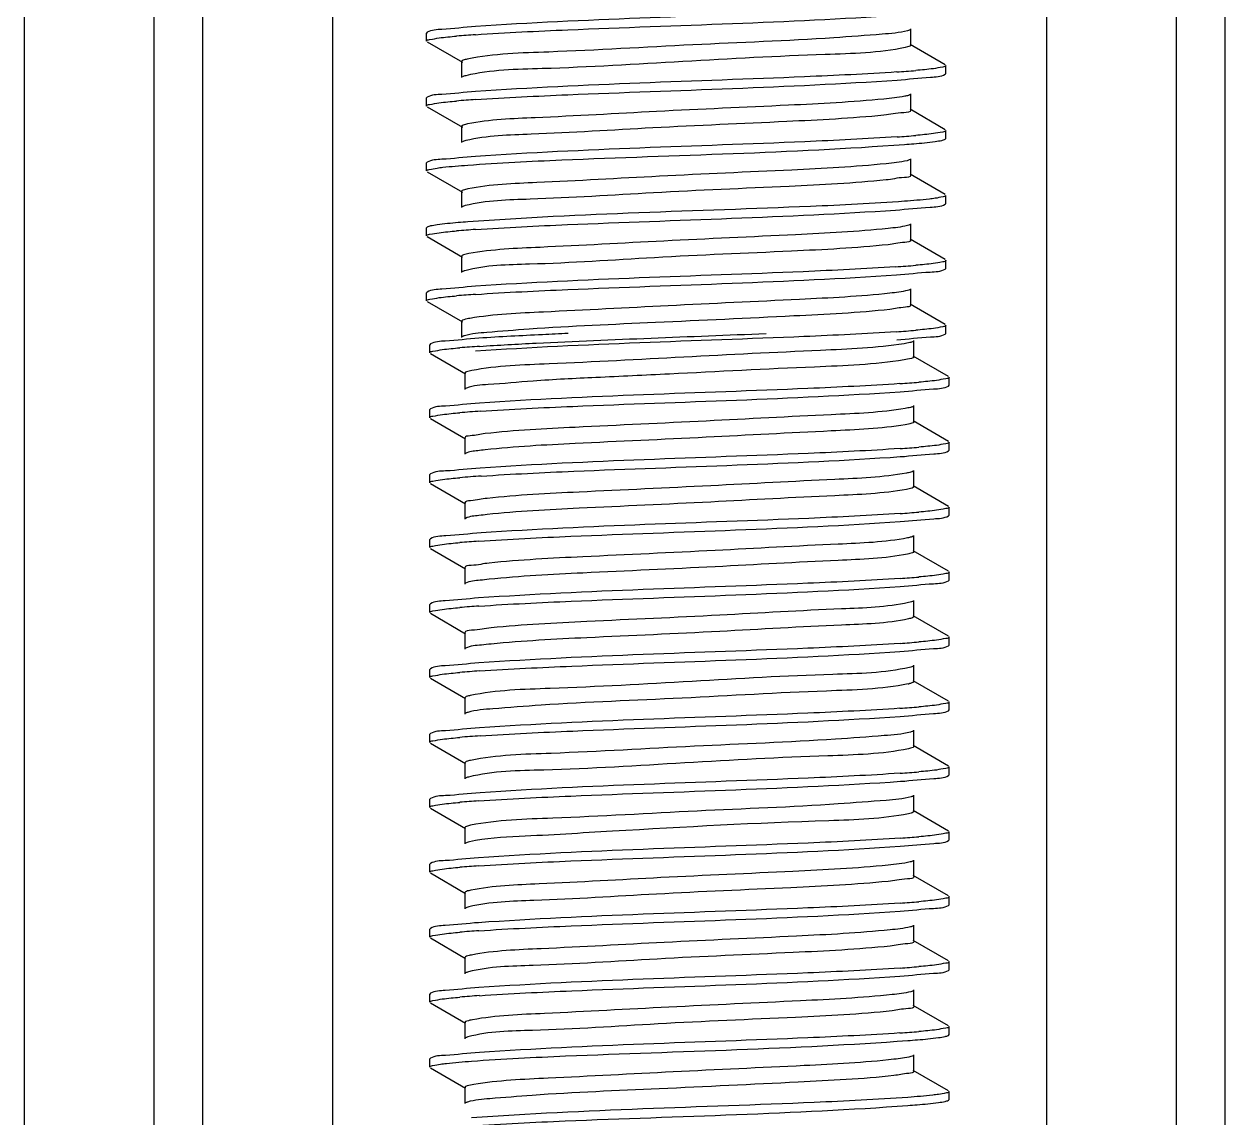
# Model space of a CAD drawing. Extents: x 27938 to 1507990, y 110129 to 923079.
# Drawn here: x 455164.5 to 455605.1, y 382202.7 to 382603.8 of the extents above; entities that cross this region are included whole.
import ezdxf

# ---------------------------------------------------------------- set-up
doc = ezdxf.new("R2010")
doc.units = 0
doc.header["$LTSCALE"] = 1000
doc.header["$MEASUREMENT"] = 0

msp = doc.modelspace()

# ---------------------------------------------------------------- linework, layer by layer
at = {"linetype": 'Continuous'}
for p, q in [((455164.52, 383675.04), (455164.52, 378934.02)), ((455212.15, 383675.04), (455212.15, 378934.02)), ((455230.01, 383675.04), (455230.01, 378934.02)), ((455277.63, 383675.04), (455277.63, 378934.02)), ((455539.58, 383675.04), (455539.58, 378934.02)), ((455587.2, 383675.04), (455587.2, 378934.02)), ((455605.06, 383675.04), (455605.06, 378934.02)), ((455489.78, 382596.08), (455489.78, 382602.04)), ((455312.39, 382600.81), (455312.16, 382600.55)), ((455312.16, 382597.57), (455312.16, 382600.55)), ((455312.16, 382597.57), (455312.16, 382600.55)), ((455312.39, 382597.31), (455325.31, 382589.83)), ((455488.66, 382595.46), (455487.77, 382595.24)), ((455502.44, 382588.9), (455489.52, 382596.38)), ((455325.05, 382590.13), (455325.05, 382584.18)), ((455502.67, 382585.67), (455502.67, 382588.64)), ((455502.67, 382585.67), (455502.67, 382588.64)), ((455502.44, 382585.4), (455502.67, 382585.67)), ((455312.39, 382577), (455312.16, 382576.74)), ((455312.16, 382573.76), (455312.16, 382576.74)), ((455312.16, 382573.76), (455312.16, 382576.74)), ((455489.78, 382572.27), (455489.78, 382578.22)), ((455312.39, 382573.5), (455325.31, 382566.02)), ((455502.44, 382565.09), (455489.52, 382572.57)), ((455325.05, 382566.32), (455325.05, 382560.36)), ((455502.67, 382561.85), (455502.67, 382564.83)), ((455502.44, 382561.59), (455502.67, 382561.85)), ((455489.78, 382548.46), (455489.78, 382554.41)), ((455312.39, 382553.18), (455312.16, 382552.92)), ((455312.16, 382549.95), (455312.16, 382552.92)), ((455312.16, 382549.95), (455312.16, 382552.92)), ((455312.39, 382549.69), (455325.31, 382542.2)), ((455502.44, 382541.28), (455489.52, 382548.76)), ((455325.05, 382542.5), (455325.05, 382536.55)), ((455502.67, 382538.04), (455502.67, 382541.02)), ((455502.67, 382538.04), (455502.67, 382541.02)), ((455502.44, 382537.78), (455502.67, 382538.04)), ((455312.39, 382529.37), (455312.16, 382529.11)), ((455312.16, 382526.13), (455312.16, 382529.11)), ((455312.16, 382526.13), (455312.16, 382529.11)), ((455489.78, 382524.64), (455489.78, 382530.6)), ((455312.39, 382525.87), (455325.31, 382518.39)), ((455502.44, 382517.46), (455489.52, 382524.95)), ((455325.05, 382518.69), (455325.05, 382512.74)), ((455502.44, 382513.97), (455502.67, 382514.23)), ((455502.67, 382514.23), (455502.67, 382517.2)), ((455502.67, 382514.23), (455502.67, 382517.2)), ((455312.39, 382505.56), (455312.16, 382505.3)), ((455312.16, 382502.32), (455312.16, 382505.3)), ((455312.16, 382502.32), (455312.16, 382505.3)), ((455489.78, 382500.83), (455489.78, 382506.79)), ((455312.39, 382502.06), (455325.31, 382494.58)), ((455502.44, 382493.65), (455489.52, 382501.13)), ((455325.05, 382494.88), (455325.05, 382488.93)), ((455502.67, 382490.41), (455502.67, 382493.39)), ((455502.67, 382490.41), (455502.67, 382493.39)), ((455490.97, 382481.78), (455490.97, 382487.73)), ((455502.44, 382490.15), (455502.67, 382490.41)), ((455313.58, 382486.51), (455313.35, 382486.25)), ((455313.35, 382483.27), (455313.35, 382486.25)), ((455313.35, 382483.27), (455313.35, 382486.25)), ((455313.58, 382483.01), (455326.5, 382475.53)), ((455503.63, 382474.6), (455490.71, 382482.08)), ((455326.24, 382475.83), (455326.24, 382469.87)), ((455503.86, 382471.36), (455503.86, 382474.34)), ((455503.86, 382471.36), (455503.86, 382474.34)), ((455326.83, 382470.33), (455326.5, 382470.18)), ((455503.63, 382471.1), (455503.86, 382471.36)), ((455313.58, 382462.69), (455313.35, 382462.43)), ((455313.35, 382459.46), (455313.35, 382462.43)), ((455313.35, 382459.46), (455313.35, 382462.43)), ((455490.97, 382457.97), (455490.97, 382463.92)), ((455313.58, 382459.2), (455326.5, 382451.71)), ((455503.63, 382450.79), (455490.71, 382458.27)), ((455326.24, 382452.01), (455326.24, 382446.06)), ((455503.86, 382447.55), (455503.86, 382450.53)), ((455503.86, 382447.55), (455503.86, 382450.53)), ((455503.63, 382447.29), (455503.86, 382447.55)), ((455313.58, 382438.88), (455313.35, 382438.62)), ((455490.97, 382434.16), (455490.97, 382440.11)), ((455313.35, 382435.64), (455313.35, 382438.62)), ((455313.35, 382435.64), (455313.35, 382438.62)), ((455313.58, 382435.38), (455326.5, 382427.9)), ((455503.63, 382426.97), (455490.71, 382434.46)), ((455326.24, 382428.2), (455326.24, 382422.25)), ((455503.86, 382423.74), (455503.86, 382426.71)), ((455503.86, 382423.74), (455503.86, 382426.71)), ((455503.63, 382423.48), (455503.86, 382423.74)), ((455313.58, 382415.07), (455313.35, 382414.81)), ((455313.35, 382411.83), (455313.35, 382414.81)), ((455313.35, 382411.83), (455313.35, 382414.81)), ((455490.97, 382410.34), (455490.97, 382416.3)), ((455313.58, 382411.57), (455326.5, 382404.09)), ((455503.63, 382403.16), (455490.71, 382410.64)), ((455326.24, 382404.39), (455326.24, 382398.44)), ((455503.63, 382399.66), (455503.86, 382399.92)), ((455503.86, 382399.92), (455503.86, 382402.9)), ((455503.86, 382399.92), (455503.86, 382402.9)), ((455313.58, 382391.26), (455313.35, 382390.99)), ((455313.35, 382388.02), (455313.35, 382390.99)), ((455313.35, 382388.02), (455313.35, 382390.99)), ((455490.97, 382386.53), (455490.97, 382392.48)), ((455313.58, 382387.76), (455326.5, 382380.27)), ((455503.63, 382379.35), (455490.71, 382386.83)), ((455326.24, 382380.58), (455326.24, 382374.62)), ((455503.86, 382376.11), (455503.86, 382379.09)), ((455503.86, 382376.11), (455503.86, 382379.09)), ((455503.63, 382375.85), (455503.86, 382376.11)), ((455490.97, 382362.72), (455490.97, 382368.67)), ((455313.58, 382367.44), (455313.35, 382367.18)), ((455313.35, 382364.2), (455313.35, 382367.18)), ((455313.35, 382364.2), (455313.35, 382367.18)), ((455313.58, 382363.94), (455326.5, 382356.46)), ((455503.63, 382355.54), (455490.71, 382363.02)), ((455326.24, 382356.76), (455326.24, 382350.81)), ((455503.86, 382352.3), (455503.86, 382355.28)), ((455503.86, 382352.3), (455503.86, 382355.28)), ((455503.63, 382352.04), (455503.86, 382352.3)), ((455313.58, 382343.63), (455313.35, 382343.37)), ((455313.35, 382340.39), (455313.35, 382343.37)), ((455313.35, 382340.39), (455313.35, 382343.37)), ((455490.97, 382338.9), (455490.97, 382344.86)), ((455313.58, 382340.13), (455326.5, 382332.65)), ((455489.67, 382338.23), (455488.93, 382338.06)), ((455503.63, 382331.72), (455490.71, 382339.21)), ((455326.24, 382332.95), (455326.24, 382327)), ((455503.86, 382328.49), (455503.86, 382331.46)), ((455503.86, 382328.49), (455503.86, 382331.46)), ((455503.63, 382328.22), (455503.86, 382328.49)), ((455490.97, 382315.09), (455490.97, 382321.04)), ((455313.58, 382319.82), (455313.35, 382319.56)), ((455313.35, 382316.58), (455313.35, 382319.56)), ((455313.35, 382316.58), (455313.35, 382319.56)), ((455313.58, 382316.32), (455326.5, 382308.84)), ((455489.95, 382314.49), (455488.97, 382314.25)), ((455503.63, 382307.91), (455490.71, 382315.39)), ((455326.24, 382309.14), (455326.24, 382303.18)), ((455503.86, 382304.67), (455503.86, 382307.65)), ((455503.86, 382304.67), (455503.86, 382307.65)), ((455503.63, 382304.41), (455503.86, 382304.67)), ((455313.58, 382296), (455313.35, 382295.74)), ((455313.35, 382292.77), (455313.35, 382295.74)), ((455313.35, 382292.77), (455313.35, 382295.74)), ((455490.97, 382291.28), (455490.97, 382297.23)), ((455313.58, 382292.51), (455326.5, 382285.02)), ((455503.63, 382284.1), (455490.71, 382291.58)), ((455326.24, 382285.33), (455326.24, 382279.37)), ((455503.63, 382280.6), (455503.86, 382280.86)), ((455503.86, 382280.86), (455503.86, 382283.84)), ((455503.86, 382280.86), (455503.86, 382283.84)), ((455313.58, 382272.19), (455313.35, 382271.93)), ((455313.35, 382268.95), (455313.35, 382271.93)), ((455313.35, 382268.95), (455313.35, 382271.93)), ((455490.97, 382267.47), (455490.97, 382273.42)), ((455313.58, 382268.69), (455326.5, 382261.21)), ((455503.63, 382260.28), (455490.71, 382267.77)), ((455326.24, 382261.51), (455326.24, 382255.56)), ((455503.86, 382257.05), (455503.86, 382260.02)), ((455503.63, 382256.79), (455503.86, 382257.05)), ((455490.97, 382243.65), (455490.97, 382249.61)), ((455313.58, 382248.38), (455313.35, 382248.12)), ((455313.35, 382245.14), (455313.35, 382248.12)), ((455313.35, 382245.14), (455313.35, 382248.12)), ((455313.58, 382244.88), (455326.5, 382237.4)), ((455503.63, 382236.47), (455490.71, 382243.95)), ((455326.24, 382237.7), (455326.24, 382231.75)), ((455503.86, 382233.23), (455503.86, 382236.21)), ((455503.86, 382233.23), (455503.86, 382236.21)), ((455503.63, 382232.97), (455503.86, 382233.23)), ((455313.58, 382224.57), (455313.35, 382224.3)), ((455313.35, 382221.33), (455313.35, 382224.3)), ((455313.35, 382221.33), (455313.35, 382224.3)), ((455490.97, 382219.84), (455490.97, 382225.79)), ((455313.58, 382221.07), (455326.5, 382213.59)), ((455503.63, 382212.66), (455490.71, 382220.14)), ((455326.24, 382213.89), (455326.24, 382207.93)), ((455503.86, 382209.42), (455503.86, 382212.4)), ((455503.86, 382209.42), (455503.86, 382212.4)), ((455503.63, 382209.16), (455503.86, 382209.42))]:
    msp.add_line(p, q, dxfattribs=at)
for centre, radius, start, end in [((455357.53, 382191.13), 409.72, 93.8311, 94.8034), ((455457.33, 382994.78), 409.43, 273.8314, 274.8049), ((455357.44, 382168.45), 408.59, 93.8387, 94.8036), ((455457.43, 382969.62), 408.07, 273.8418, 274.8039), ((455357.54, 382119.49), 409.92, 93.8298, 94.8034), ((455456.78, 382930.19), 416.29, 273.7844, 274.8062), ((455357.56, 382095.43), 410.18, 93.8281, 94.8033), ((455457.1, 382902.31), 412.21, 273.8119, 274.8058), ((455359.02, 382073.12), 413.44, 93.8035, 94.806), ((455458.46, 382881.17), 410.12, 273.8286, 274.8032), ((455359.38, 382044.78), 417.98, 93.7736, 94.806), ((455458.49, 382856.95), 409.71, 273.8314, 274.8033), ((455359.81, 382015.53), 423.44, 93.7393, 94.8049), ((455458.61, 382831.73), 408.3, 273.8406, 274.8036), ((455358.61, 382006.72), 408.39, 93.8392, 94.8043), ((455458.56, 382808.48), 408.86, 273.8369, 274.8034), ((455358.76, 381981.12), 410.18, 93.826, 94.8054), ((455458.48, 382785.64), 409.83, 273.8305, 274.8033), ((455359.01, 381954.19), 413.31, 93.8044, 94.806), ((455485.24, 382379.63), 18.14, 281.5383, 283.132), ((455458.46, 382762.11), 410.12, 273.8286, 274.8032), ((455359.36, 381925.88), 417.82, 93.7747, 94.806), ((455458.49, 382737.91), 409.73, 273.8312, 274.8033), ((455358.52, 381912.6), 407.26, 93.8482, 94.803), ((455458.74, 382711.03), 406.65, 273.8518, 274.8032), ((455358.61, 381887.69), 408.35, 93.8395, 94.8043), ((455458.56, 382689.38), 408.82, 273.8372, 274.8034), ((455358.75, 381862.14), 410.1, 93.8265, 94.8053), ((455458.49, 382666.55), 409.81, 273.8306, 274.8033), ((455359, 381835.25), 413.19, 93.8052, 94.806), ((455458.46, 382643.05), 410.12, 273.8286, 274.8032)]:
    msp.add_arc(centre, radius, start, end, dxfattribs=at)
for points, knots in [([(455330.15, 382599.94), (455341.43, 382600.71), (455392.94, 382603.19), (455444.51, 382604.38), (455484.68, 382607.11)], [0, 0, 0, 0, 0.219208, 1, 1, 1, 1]), ([(455484.51, 382610.08), (455473.23, 382609.31), (455421.79, 382606.84), (455370.28, 382605.64), (455330.18, 382602.92)], [0, 0, 0, 0, 0.219594, 1, 1, 1, 1]), ([(455330.18, 382602.92), (455326.06, 382602.64), (455320.29, 382601.84), (455314, 382601.73), (455312.39, 382600.81)], [0, 0, 0, 0, 0.690341, 1, 1, 1, 1]), ([(455312.16, 382597.57), (455312.16, 382598), (455314.45, 382598.29), (455315.61, 382598.6), (455316.76, 382598.75)], [0, 0, 0, 0, 0.271514, 1, 1, 1, 1]), ([(455488.66, 382601.41), (455485.63, 382600.56), (455476.51, 382599.91), (455450.34, 382597.85), (455409.45, 382596.42), (455364.77, 382593.61), (455336.94, 382593), (455327.13, 382590.98)], [0, 0, 0, 0, 0.058162, 0.168071, 0.487811, 0.814464, 1, 1, 1, 1]), ([(455489.52, 382601.74), (455489.4, 382601.67), (455489.12, 382601.55), (455488.83, 382601.46), (455488.66, 382601.41)], [0, 0, 0, 0, 0.42353, 1, 1, 1, 1]), ([(455487.77, 382595.24), (455478.15, 382593.23), (455450.74, 382592.6), (455406.4, 382590.14), (455362.58, 382587.42), (455335.7, 382587.1), (455326.58, 382584.91)], [0, 0, 0, 0, 0.182454, 0.505768, 0.82583, 1, 1, 1, 1]), ([(455489.77, 382596.08), (455489.77, 382595.94), (455489.33, 382595.64), (455488.94, 382595.54), (455488.66, 382595.46)], [0, 0, 0, 0, 0.319016, 1, 1, 1, 1]), ([(455327.13, 382590.98), (455326.61, 382590.87), (455325.99, 382590.73), (455325.06, 382590.35), (455325.06, 382590.13)], [0, 0, 0, 0, 0.705828, 1, 1, 1, 1]), ([(455502.67, 382588.64), (455502.67, 382588.21), (455500.4, 382587.92), (455499.25, 382587.61), (455498.1, 382587.46)], [0, 0, 0, 0, 0.271621, 1, 1, 1, 1]), ([(455326.58, 382584.91), (455326.32, 382584.85), (455325.89, 382584.73), (455325.47, 382584.57), (455325.32, 382584.48)], [0, 0, 0, 0, 0.592579, 1, 1, 1, 1]), ([(455484.68, 382586.27), (455473.41, 382585.51), (455421.9, 382583.03), (455370.32, 382581.84), (455330.15, 382579.1)], [0, 0, 0, 0, 0.219216, 1, 1, 1, 1]), ([(455484.78, 382583.3), (455488.86, 382583.58), (455494.6, 382584.38), (455500.84, 382584.49), (455502.44, 382585.4)], [0, 0, 0, 0, 0.690201, 1, 1, 1, 1]), ([(455330.08, 382576.12), (455341.37, 382576.89), (455392.93, 382579.37), (455444.56, 382580.56), (455484.78, 382583.3)], [0, 0, 0, 0, 0.219139, 1, 1, 1, 1]), ([(455330.15, 382579.1), (455326.04, 382578.82), (455320.28, 382578.02), (455314, 382577.92), (455312.39, 382577)], [0, 0, 0, 0, 0.690313, 1, 1, 1, 1]), ([(455479.96, 382576.35), (455468.32, 382575.22), (455440.51, 382573.79), (455397.84, 382571.97), (455358.67, 382569.62), (455335.37, 382568.84), (455327.21, 382567.19)], [0, 0, 0, 0, 0.229419, 0.545629, 0.836777, 1, 1, 1, 1]), ([(455488.91, 382577.67), (455488.47, 382577.53), (455485.52, 382576.89), (455482.51, 382576.6), (455479.96, 382576.35)], [0, 0, 0, 0, 0.153018, 1, 1, 1, 1]), ([(455489.52, 382577.92), (455489.43, 382577.87), (455489.23, 382577.78), (455489.03, 382577.71), (455488.91, 382577.67)], [0, 0, 0, 0, 0.437488, 1, 1, 1, 1]), ([(455312.16, 382573.76), (455312.16, 382574.19), (455314.44, 382574.48), (455315.6, 382574.79), (455316.74, 382574.94)], [0, 0, 0, 0, 0.271573, 1, 1, 1, 1]), ([(455489.77, 382572.27), (455489.78, 382571.38), (455484.7, 382571.39), (455482.41, 382570.64), (455479.96, 382570.4)], [0, 0, 0, 0, 0.264916, 1, 1, 1, 1]), ([(455327.21, 382567.19), (455326.67, 382567.08), (455326.03, 382566.93), (455325.06, 382566.55), (455325.06, 382566.32)], [0, 0, 0, 0, 0.7068, 1, 1, 1, 1]), ([(455479.96, 382570.4), (455468.11, 382569.25), (455439.84, 382567.8), (455396.63, 382566.02), (455357.54, 382563.46), (455334.42, 382562.95), (455326.62, 382561.1)], [0, 0, 0, 0, 0.2326, 0.552547, 0.843546, 1, 1, 1, 1]), ([(455484.78, 382562.47), (455473.49, 382561.7), (455421.93, 382559.21), (455370.3, 382558.03), (455330.08, 382555.29)], [0, 0, 0, 0, 0.219057, 1, 1, 1, 1]), ([(455502.67, 382564.83), (455502.67, 382564.4), (455500.4, 382564.11), (455499.25, 382563.8), (455498.1, 382563.65)], [0, 0, 0, 0, 0.27162, 1, 1, 1, 1]), ([(455326.62, 382561.1), (455326.35, 382561.04), (455325.91, 382560.92), (455325.48, 382560.76), (455325.32, 382560.67)], [0, 0, 0, 0, 0.593817, 1, 1, 1, 1]), ([(455327.3, 382552.11), (455338.77, 382552.96), (455392.16, 382555.56), (455445.62, 382556.61), (455487.46, 382559.68)], [0, 0, 0, 0, 0.215175, 1, 1, 1, 1]), ([(455487.46, 382559.68), (455488.62, 382559.77), (455492.4, 382560.06), (455496.18, 382560.4), (455498.78, 382560.77)], [0, 0, 0, 0, 0.307408, 1, 1, 1, 1]), ([(455498.78, 382560.77), (455499.58, 382560.88), (455500.8, 382561.09), (455502.05, 382561.37), (455502.44, 382561.59)], [0, 0, 0, 0, 0.643328, 1, 1, 1, 1]), ([(455330.08, 382555.29), (455325.99, 382555.01), (455320.25, 382554.21), (455313.99, 382554.1), (455312.39, 382553.18)], [0, 0, 0, 0, 0.690243, 1, 1, 1, 1]), ([(455489.52, 382554.11), (455489.2, 382553.92), (455486.29, 382553.13), (455483.33, 382552.88), (455480.73, 382552.62)], [0, 0, 0, 0, 0.123706, 1, 1, 1, 1]), ([(455312.16, 382549.95), (455312.16, 382550.32), (455314.06, 382550.63), (455315.05, 382550.89), (455316.02, 382551.03)], [0, 0, 0, 0, 0.274517, 1, 1, 1, 1]), ([(455316.02, 382551.03), (455316.74, 382551.13), (455320.49, 382551.59), (455324.25, 382551.89), (455327.3, 382552.11)], [0, 0, 0, 0, 0.191294, 1, 1, 1, 1]), ([(455480.73, 382552.62), (455469.23, 382551.46), (455441.5, 382550.04), (455398.76, 382548.19), (455359.23, 382545.85), (455335.62, 382545.04), (455327.31, 382543.39)], [0, 0, 0, 0, 0.225655, 0.541544, 0.834585, 1, 1, 1, 1]), ([(455480.73, 382546.66), (455468.91, 382545.47), (455440.46, 382544.01), (455396.87, 382542.25), (455357.46, 382539.55), (455334.13, 382539.22), (455326.4, 382537.24)], [0, 0, 0, 0, 0.230626, 0.552451, 0.845297, 1, 1, 1, 1]), ([(455489.78, 382548.46), (455489.78, 382547.64), (455485.12, 382547.58), (455482.99, 382546.89), (455480.73, 382546.66)], [0, 0, 0, 0, 0.265544, 1, 1, 1, 1]), ([(455327.31, 382543.39), (455326.74, 382543.28), (455326.08, 382543.13), (455325.06, 382542.74), (455325.06, 382542.5)], [0, 0, 0, 0, 0.707997, 1, 1, 1, 1]), ([(455502.67, 382541.02), (455502.67, 382540.64), (455500.76, 382540.33), (455499.76, 382540.07), (455498.78, 382539.93)], [0, 0, 0, 0, 0.27438, 1, 1, 1, 1]), ([(455326.4, 382537.24), (455326.18, 382537.18), (455325.81, 382537.08), (455325.45, 382536.93), (455325.32, 382536.85)], [0, 0, 0, 0, 0.585637, 1, 1, 1, 1]), ([(455487.46, 382538.84), (455475.97, 382538), (455422.58, 382535.4), (455369.12, 382534.35), (455327.3, 382531.28)], [0, 0, 0, 0, 0.215463, 1, 1, 1, 1]), ([(455484.26, 382535.64), (455488.47, 382535.93), (455494.37, 382536.74), (455500.8, 382536.84), (455502.44, 382537.78)], [0, 0, 0, 0, 0.69075, 1, 1, 1, 1]), ([(455498.78, 382539.93), (455498.06, 382539.83), (455494.3, 382539.37), (455490.52, 382539.07), (455487.46, 382538.84)], [0, 0, 0, 0, 0.191405, 1, 1, 1, 1]), ([(455330.16, 382528.5), (455341.39, 382529.26), (455392.75, 382531.74), (455444.18, 382532.95), (455484.26, 382535.64)], [0, 0, 0, 0, 0.218807, 1, 1, 1, 1]), ([(455312.16, 382526.13), (455312.16, 382526.57), (455314.45, 382526.85), (455315.61, 382527.17), (455316.77, 382527.32)], [0, 0, 0, 0, 0.271502, 1, 1, 1, 1]), ([(455316.02, 382530.19), (455315.23, 382530.08), (455314.02, 382529.87), (455312.78, 382529.59), (455312.39, 382529.37)], [0, 0, 0, 0, 0.64305, 1, 1, 1, 1]), ([(455327.3, 382531.28), (455326.14, 382531.19), (455322.38, 382530.89), (455318.61, 382530.56), (455316.02, 382530.19)], [0, 0, 0, 0, 0.307527, 1, 1, 1, 1]), ([(455481.47, 382528.88), (455470.2, 382527.7), (455442.75, 382526.3), (455400.16, 382524.41), (455360.26, 382522.14), (455336.27, 382521.23), (455327.68, 382519.65)], [0, 0, 0, 0, 0.220681, 0.534812, 0.829794, 1, 1, 1, 1]), ([(455489.52, 382530.3), (455489.22, 382530.12), (455486.56, 382529.37), (455483.85, 382529.13), (455481.47, 382528.88)], [0, 0, 0, 0, 0.125952, 1, 1, 1, 1]), ([(455481.47, 382522.93), (455469.7, 382521.69), (455441.11, 382520.24), (455397.19, 382518.49), (455357.46, 382515.64), (455333.9, 382515.48), (455326.23, 382513.38)], [0, 0, 0, 0, 0.228367, 0.551843, 0.846598, 1, 1, 1, 1]), ([(455489.78, 382524.64), (455489.78, 382523.89), (455485.52, 382523.76), (455483.55, 382523.15), (455481.47, 382522.93)], [0, 0, 0, 0, 0.266345, 1, 1, 1, 1]), ([(455327.68, 382519.65), (455327.01, 382519.53), (455326.27, 382519.36), (455325.06, 382518.96), (455325.06, 382518.69)], [0, 0, 0, 0, 0.71244, 1, 1, 1, 1]), ([(455484.26, 382514.81), (455472.96, 382514.05), (455421.59, 382511.58), (455370.17, 382510.39), (455330.16, 382507.67)], [0, 0, 0, 0, 0.220215, 1, 1, 1, 1]), ([(455484.51, 382511.85), (455488.66, 382512.13), (455494.48, 382512.93), (455500.82, 382513.04), (455502.44, 382513.97)], [0, 0, 0, 0, 0.690494, 1, 1, 1, 1]), ([(455502.67, 382517.2), (455502.67, 382516.77), (455500.37, 382516.48), (455499.21, 382516.17), (455498.05, 382516.02)], [0, 0, 0, 0, 0.271396, 1, 1, 1, 1]), ([(455326.23, 382513.38), (455326.05, 382513.33), (455325.74, 382513.23), (455325.44, 382513.11), (455325.32, 382513.04)], [0, 0, 0, 0, 0.578205, 1, 1, 1, 1]), ([(455330.18, 382504.69), (455341.44, 382505.45), (455392.88, 382507.93), (455444.38, 382509.13), (455484.51, 382511.85)], [0, 0, 0, 0, 0.219095, 1, 1, 1, 1]), ([(455330.16, 382507.67), (455326.05, 382507.39), (455320.28, 382506.59), (455314, 382506.48), (455312.39, 382505.56)], [0, 0, 0, 0, 0.690325, 1, 1, 1, 1]), ([(455482.18, 382505.14), (455471.16, 382503.94), (455444.01, 382502.56), (455401.62, 382500.64), (455361.36, 382498.44), (455337, 382497.43), (455328.11, 382495.91)], [0, 0, 0, 0, 0.215579, 0.527777, 0.824697, 1, 1, 1, 1]), ([(455489.52, 382506.48), (455489.24, 382506.32), (455486.82, 382505.61), (455484.34, 382505.38), (455482.18, 382505.14)], [0, 0, 0, 0, 0.128341, 1, 1, 1, 1]), ([(455312.16, 382502.32), (455312.16, 382502.75), (455314.46, 382503.04), (455315.61, 382503.35), (455316.77, 382503.5)], [0, 0, 0, 0, 0.27149, 1, 1, 1, 1]), ([(455489.78, 382500.83), (455489.78, 382500.14), (455485.9, 382499.95), (455484.08, 382499.4), (455482.18, 382499.19)], [0, 0, 0, 0, 0.267239, 1, 1, 1, 1]), ([(455482.18, 382499.19), (455470.48, 382497.91), (455441.76, 382496.54), (455397.66, 382494.35), (455360.02, 382492.83), (455336.74, 382490.93), (455328.74, 382490.3), (455326.09, 382489.53)], [0, 0, 0, 0, 0.225842, 0.550753, 0.847452, 0.947141, 1, 1, 1, 1]), ([(455328.11, 382495.91), (455327.34, 382495.78), (455326.49, 382495.58), (455325.06, 382495.19), (455325.06, 382494.88)], [0, 0, 0, 0, 0.716487, 1, 1, 1, 1]), ([(455502.67, 382493.39), (455502.67, 382492.96), (455500.39, 382492.67), (455499.24, 382492.36), (455498.09, 382492.21)], [0, 0, 0, 0, 0.271545, 1, 1, 1, 1]), ([(455331.39, 382488.62), (455327.27, 382488.34), (455321.49, 382487.54), (455315.19, 382487.43), (455313.58, 382486.51)], [0, 0, 0, 0, 0.69038, 1, 1, 1, 1]), ([(455326.09, 382489.53), (455325.94, 382489.48), (455325.68, 382489.4), (455325.42, 382489.29), (455325.32, 382489.23)], [0, 0, 0, 0, 0.571482, 1, 1, 1, 1]), ([(455484.51, 382491.01), (455473.22, 382490.25), (455421.78, 382487.77), (455370.28, 382486.58), (455330.18, 382483.85)], [0, 0, 0, 0, 0.21961, 1, 1, 1, 1]), ([(455364.09, 382490.36), (455360.98, 382490.22), (455350.07, 382489.71), (455339.17, 382489.14), (455331.39, 382488.62)], [0, 0, 0, 0, 0.285814, 1, 1, 1, 1]), ([(455331.59, 382485.65), (455338.52, 382486.12), (455373.55, 382487.97), (455408.6, 382489.19), (455436.72, 382490.36)], [0, 0, 0, 0, 0.197909, 1, 1, 1, 1]), ([(455484.68, 382488.05), (455488.79, 382488.33), (455494.55, 382489.12), (455500.84, 382489.23), (455502.44, 382490.15)], [0, 0, 0, 0, 0.690311, 1, 1, 1, 1]), ([(455490.7, 382487.43), (455490.34, 382487.22), (455489.19, 382486.93), (455488.06, 382486.72), (455487.33, 382486.6)], [0, 0, 0, 0, 0.365805, 1, 1, 1, 1]), ([(455313.35, 382483.27), (455313.35, 382483.7), (455315.64, 382483.99), (455316.79, 382484.3), (455317.94, 382484.45)], [0, 0, 0, 0, 0.271503, 1, 1, 1, 1]), ([(455487.33, 382486.6), (455477.21, 382485.02), (455450.16, 382483.91), (455406.77, 382481.75), (455364.18, 382479.37), (455338.09, 382478.52), (455328.75, 382476.76)], [0, 0, 0, 0, 0.193419, 0.509669, 0.820525, 1, 1, 1, 1]), ([(455487.33, 382480.65), (455476.5, 382478.95), (455447.68, 382477.88), (455410.01, 382475.89), (455375.59, 382474.26), (455353.37, 382473.22), (455337.68, 382471.73), (455329.34, 382471.29), (455326.83, 382470.33)], [0, 0, 0, 0, 0.204493, 0.536108, 0.703957, 0.847329, 0.949842, 1, 1, 1, 1]), ([(455490.97, 382481.78), (455490.96, 382481.42), (455489.22, 382481.03), (455488.25, 382480.79), (455487.33, 382480.65)], [0, 0, 0, 0, 0.279396, 1, 1, 1, 1]), ([(455328.75, 382476.76), (455328.11, 382476.64), (455327.4, 382476.48), (455326.24, 382476.09), (455326.24, 382475.83)], [0, 0, 0, 0, 0.711689, 1, 1, 1, 1]), ([(455503.86, 382474.34), (455503.86, 382473.9), (455501.56, 382473.62), (455500.41, 382473.31), (455499.25, 382473.16)], [0, 0, 0, 0, 0.271487, 1, 1, 1, 1]), ([(455485.85, 382471.97), (455474.6, 382471.21), (455423.18, 382468.73), (455371.7, 382467.53), (455331.59, 382464.82)], [0, 0, 0, 0, 0.219009, 1, 1, 1, 1]), ([(455485.87, 382469), (455489.98, 382469.27), (455495.74, 382470.07), (455502.03, 382470.18), (455503.63, 382471.1)], [0, 0, 0, 0, 0.690295, 1, 1, 1, 1]), ([(455331.87, 382461.86), (455343.17, 382462.62), (455394.51, 382465.08), (455445.9, 382466.28), (455485.87, 382469)], [0, 0, 0, 0, 0.220461, 1, 1, 1, 1]), ([(455331.59, 382464.82), (455327.42, 382464.54), (455321.58, 382463.73), (455315.2, 382463.63), (455313.58, 382462.69)], [0, 0, 0, 0, 0.690587, 1, 1, 1, 1]), ([(455487.8, 382462.87), (455478.84, 382461.36), (455454.38, 382460.34), (455414.04, 382458.15), (455371.69, 382456.22), (455344.63, 382454.85), (455333.67, 382453.64)], [0, 0, 0, 0, 0.176567, 0.473968, 0.785687, 1, 1, 1, 1]), ([(455490.7, 382463.62), (455490.38, 382463.43), (455489.4, 382463.16), (455488.42, 382462.97), (455487.8, 382462.87)], [0, 0, 0, 0, 0.371889, 1, 1, 1, 1]), ([(455313.35, 382459.46), (455313.35, 382459.89), (455315.67, 382460.18), (455316.83, 382460.49), (455318, 382460.64)], [0, 0, 0, 0, 0.271316, 1, 1, 1, 1]), ([(455487.8, 382456.91), (455478.84, 382455.41), (455454.38, 382454.39), (455414.04, 382452.19), (455371.69, 382450.27), (455344.63, 382448.9), (455333.67, 382447.68)], [0, 0, 0, 0, 0.176567, 0.473968, 0.785687, 1, 1, 1, 1]), ([(455490.97, 382457.97), (455490.96, 382457.65), (455489.47, 382457.25), (455488.6, 382457.05), (455487.8, 382456.91)], [0, 0, 0, 0, 0.282619, 1, 1, 1, 1]), ([(455333.67, 382453.64), (455331.81, 382453.43), (455330.03, 382452.89), (455326.24, 382452.7), (455326.24, 382452.01)], [0, 0, 0, 0, 0.732504, 1, 1, 1, 1]), ([(455333.67, 382447.68), (455332.77, 382447.58), (455330.4, 382447.22), (455327.83, 382447.13), (455326.5, 382446.36)], [0, 0, 0, 0, 0.371135, 1, 1, 1, 1]), ([(455485.87, 382448.16), (455474.66, 382447.4), (455423.32, 382444.92), (455371.93, 382443.71), (455331.87, 382441.02)], [0, 0, 0, 0, 0.218674, 1, 1, 1, 1]), ([(455503.86, 382450.53), (455503.86, 382450.09), (455501.57, 382449.81), (455500.41, 382449.49), (455499.26, 382449.34)], [0, 0, 0, 0, 0.271508, 1, 1, 1, 1]), ([(455332.19, 382438.07), (455343.52, 382438.82), (455394.77, 382441.28), (455446.09, 382442.47), (455485.95, 382445.19)], [0, 0, 0, 0, 0.22129, 1, 1, 1, 1]), ([(455485.95, 382445.19), (455490.04, 382445.47), (455495.78, 382446.26), (455502.03, 382446.37), (455503.63, 382447.29)], [0, 0, 0, 0, 0.690211, 1, 1, 1, 1]), ([(455331.87, 382441.02), (455327.63, 382440.74), (455321.7, 382439.92), (455315.23, 382439.83), (455313.58, 382438.88)], [0, 0, 0, 0, 0.690864, 1, 1, 1, 1]), ([(455488.24, 382439.13), (455479.57, 382437.57), (455455.49, 382436.63), (455415.5, 382434.38), (455372.96, 382432.48), (455345.58, 382431.09), (455334.37, 382429.9)], [0, 0, 0, 0, 0.171474, 0.466939, 0.780589, 1, 1, 1, 1]), ([(455490.7, 382439.81), (455490.42, 382439.64), (455489.59, 382439.4), (455488.76, 382439.22), (455488.24, 382439.13)], [0, 0, 0, 0, 0.378691, 1, 1, 1, 1]), ([(455313.35, 382435.64), (455313.35, 382436.09), (455315.71, 382436.37), (455316.89, 382436.69), (455318.07, 382436.84)], [0, 0, 0, 0, 0.271062, 1, 1, 1, 1]), ([(455488.24, 382433.18), (455479.57, 382431.61), (455455.49, 382430.68), (455415.5, 382428.42), (455372.96, 382426.53), (455345.58, 382425.14), (455334.37, 382423.95)], [0, 0, 0, 0, 0.171474, 0.466939, 0.780589, 1, 1, 1, 1]), ([(455490.96, 382434.16), (455490.96, 382433.87), (455489.7, 382433.48), (455488.93, 382433.3), (455488.24, 382433.18)], [0, 0, 0, 0, 0.286481, 1, 1, 1, 1]), ([(455334.37, 382429.9), (455332.34, 382429.68), (455330.41, 382429.08), (455326.24, 382428.94), (455326.24, 382428.2)], [0, 0, 0, 0, 0.733441, 1, 1, 1, 1]), ([(455503.86, 382426.71), (455503.86, 382426.28), (455501.58, 382426), (455500.43, 382425.68), (455499.28, 382425.53)], [0, 0, 0, 0, 0.271591, 1, 1, 1, 1]), ([(455334.37, 382423.95), (455333.38, 382423.84), (455330.78, 382423.45), (455327.95, 382423.39), (455326.5, 382422.55)], [0, 0, 0, 0, 0.373237, 1, 1, 1, 1]), ([(455331.27, 382414.19), (455342.55, 382414.96), (455394.1, 382417.45), (455445.71, 382418.63), (455485.92, 382421.37)], [0, 0, 0, 0, 0.219098, 1, 1, 1, 1]), ([(455485.95, 382424.35), (455474.79, 382423.59), (455423.53, 382421.12), (455372.22, 382419.9), (455332.19, 382417.23)], [0, 0, 0, 0, 0.218156, 1, 1, 1, 1]), ([(455485.92, 382421.37), (455490.02, 382421.65), (455495.77, 382422.45), (455502.03, 382422.56), (455503.63, 382423.48)], [0, 0, 0, 0, 0.690244, 1, 1, 1, 1]), ([(455332.19, 382417.23), (455327.88, 382416.94), (455321.84, 382416.11), (455315.26, 382416.03), (455313.58, 382415.07)], [0, 0, 0, 0, 0.691174, 1, 1, 1, 1]), ([(455313.35, 382411.83), (455313.35, 382412.26), (455315.62, 382412.55), (455316.77, 382412.86), (455317.91, 382413.01)], [0, 0, 0, 0, 0.27163, 1, 1, 1, 1]), ([(455488.65, 382415.39), (455480.27, 382413.76), (455456.58, 382412.93), (455416.95, 382410.6), (455374.23, 382408.75), (455346.56, 382407.33), (455335.1, 382406.16)], [0, 0, 0, 0, 0.166363, 0.459884, 0.775471, 1, 1, 1, 1]), ([(455490.7, 382415.99), (455490.46, 382415.86), (455489.77, 382415.63), (455489.08, 382415.48), (455488.65, 382415.39)], [0, 0, 0, 0, 0.386332, 1, 1, 1, 1]), ([(455488.65, 382409.44), (455480.27, 382407.81), (455456.58, 382406.97), (455416.95, 382404.65), (455374.23, 382402.79), (455346.56, 382401.38), (455335.1, 382400.21)], [0, 0, 0, 0, 0.166363, 0.459884, 0.775471, 1, 1, 1, 1]), ([(455490.96, 382410.34), (455490.96, 382410.1), (455489.91, 382409.71), (455489.23, 382409.56), (455488.65, 382409.44)], [0, 0, 0, 0, 0.291155, 1, 1, 1, 1]), ([(455335.1, 382406.16), (455332.89, 382405.94), (455330.8, 382405.27), (455326.24, 382405.19), (455326.25, 382404.39)], [0, 0, 0, 0, 0.734279, 1, 1, 1, 1]), ([(455335.1, 382400.21), (455334.01, 382400.1), (455331.17, 382399.68), (455328.08, 382399.65), (455326.5, 382398.74)], [0, 0, 0, 0, 0.37517, 1, 1, 1, 1]), ([(455485.92, 382400.54), (455474.64, 382399.77), (455423.09, 382397.28), (455371.47, 382396.1), (455331.27, 382393.36)], [0, 0, 0, 0, 0.219155, 1, 1, 1, 1]), ([(455485.86, 382397.56), (455489.97, 382397.84), (455495.74, 382398.63), (455502.02, 382398.74), (455503.63, 382399.66)], [0, 0, 0, 0, 0.690303, 1, 1, 1, 1]), ([(455503.86, 382402.9), (455503.86, 382402.47), (455501.57, 382402.18), (455500.42, 382401.87), (455499.27, 382401.72)], [0, 0, 0, 0, 0.271553, 1, 1, 1, 1]), ([(455331.39, 382390.39), (455342.67, 382391.15), (455394.16, 382393.63), (455445.71, 382394.83), (455485.86, 382397.56)], [0, 0, 0, 0, 0.219327, 1, 1, 1, 1]), ([(455331.27, 382393.36), (455327.17, 382393.08), (455321.43, 382392.28), (455315.18, 382392.17), (455313.58, 382391.26)], [0, 0, 0, 0, 0.690244, 1, 1, 1, 1]), ([(455489.02, 382391.66), (455480.95, 382389.94), (455457.65, 382389.24), (455418.41, 382386.83), (455375.52, 382385.01), (455347.55, 382383.57), (455335.86, 382382.43)], [0, 0, 0, 0, 0.16123, 0.452798, 0.770329, 1, 1, 1, 1]), ([(455490.7, 382392.18), (455490.5, 382392.06), (455489.94, 382391.87), (455489.37, 382391.73), (455489.02, 382391.66)], [0, 0, 0, 0, 0.394958, 1, 1, 1, 1]), ([(455313.35, 382388.02), (455313.35, 382388.45), (455315.62, 382388.74), (455316.77, 382389.05), (455317.92, 382389.2)], [0, 0, 0, 0, 0.27161, 1, 1, 1, 1]), ([(455490.96, 382386.53), (455490.96, 382386.32), (455490.1, 382385.95), (455489.51, 382385.81), (455489.02, 382385.7)], [0, 0, 0, 0, 0.296864, 1, 1, 1, 1]), ([(455335.86, 382382.43), (455333.46, 382382.19), (455331.21, 382381.45), (455326.24, 382381.45), (455326.25, 382380.58)], [0, 0, 0, 0, 0.734941, 1, 1, 1, 1]), ([(455489.02, 382385.7), (455480.95, 382383.99), (455457.65, 382383.29), (455418.41, 382380.87), (455375.52, 382379.06), (455347.55, 382377.62), (455335.86, 382376.47)], [0, 0, 0, 0, 0.16123, 0.452798, 0.770329, 1, 1, 1, 1]), ([(455503.86, 382379.09), (455503.86, 382378.65), (455501.57, 382378.37), (455500.41, 382378.05), (455499.25, 382377.91)], [0, 0, 0, 0, 0.271502, 1, 1, 1, 1]), ([(455335.86, 382376.47), (455334.68, 382376.36), (455331.58, 382375.91), (455328.21, 382375.92), (455326.5, 382374.92)], [0, 0, 0, 0, 0.376916, 1, 1, 1, 1]), ([(455485.86, 382376.72), (455474.59, 382375.95), (455423.1, 382373.47), (455371.54, 382372.28), (455331.39, 382369.55)], [0, 0, 0, 0, 0.219173, 1, 1, 1, 1]), ([(455331.58, 382366.59), (455342.87, 382367.35), (455394.29, 382369.83), (455445.77, 382371.02), (455485.85, 382373.74)], [0, 0, 0, 0, 0.219774, 1, 1, 1, 1]), ([(455485.85, 382373.74), (455489.96, 382374.02), (455495.73, 382374.82), (455502.02, 382374.93), (455503.63, 382375.85)], [0, 0, 0, 0, 0.690321, 1, 1, 1, 1]), ([(455331.39, 382369.55), (455327.26, 382369.27), (455321.49, 382368.47), (455315.19, 382368.37), (455313.58, 382367.44)], [0, 0, 0, 0, 0.690375, 1, 1, 1, 1]), ([(455490.7, 382368.37), (455490.54, 382368.27), (455490.09, 382368.1), (455489.64, 382367.98), (455489.36, 382367.92)], [0, 0, 0, 0, 0.404749, 1, 1, 1, 1]), ([(455313.35, 382364.2), (455313.35, 382364.64), (455315.64, 382364.92), (455316.79, 382365.24), (455317.94, 382365.39)], [0, 0, 0, 0, 0.271508, 1, 1, 1, 1]), ([(455489.36, 382367.92), (455480.18, 382365.77), (455453.27, 382365.38), (455409.43, 382362.71), (455365.17, 382360.24), (455337.83, 382359.61), (455328.24, 382357.6)], [0, 0, 0, 0, 0.175258, 0.495335, 0.818042, 1, 1, 1, 1]), ([(455488.87, 382361.86), (455479.02, 382359.84), (455451.12, 382359.23), (455406.36, 382356.42), (455365.45, 382355), (455339.35, 382352.91), (455330.28, 382352.28), (455327.3, 382351.42)], [0, 0, 0, 0, 0.186159, 0.513431, 0.833084, 0.942545, 1, 1, 1, 1]), ([(455490.96, 382362.72), (455490.96, 382362.53), (455490.28, 382362.18), (455489.77, 382362.06), (455489.36, 382361.97)], [0, 0, 0, 0, 0.303897, 1, 1, 1, 1]), ([(455328.24, 382357.6), (455327.74, 382357.49), (455327.13, 382357.36), (455326.25, 382356.98), (455326.25, 382356.76)], [0, 0, 0, 0, 0.704936, 1, 1, 1, 1]), ([(455503.86, 382355.28), (455503.86, 382354.84), (455501.56, 382354.56), (455500.41, 382354.24), (455499.25, 382354.09)], [0, 0, 0, 0, 0.271487, 1, 1, 1, 1]), ([(455327.3, 382351.42), (455327.14, 382351.37), (455326.87, 382351.29), (455326.61, 382351.17), (455326.5, 382351.11)], [0, 0, 0, 0, 0.573147, 1, 1, 1, 1]), ([(455485.85, 382352.91), (455474.6, 382352.14), (455423.18, 382349.66), (455371.69, 382348.46), (455331.58, 382345.75)], [0, 0, 0, 0, 0.219017, 1, 1, 1, 1]), ([(455485.87, 382349.93), (455489.98, 382350.21), (455495.74, 382351.01), (455502.03, 382351.12), (455503.63, 382352.04)], [0, 0, 0, 0, 0.690296, 1, 1, 1, 1]), ([(455331.86, 382342.79), (455343.16, 382343.55), (455394.5, 382346.02), (455445.9, 382347.21), (455485.87, 382349.93)], [0, 0, 0, 0, 0.220437, 1, 1, 1, 1]), ([(455331.58, 382345.75), (455327.41, 382345.47), (455321.57, 382344.66), (455315.2, 382344.56), (455313.58, 382343.63)], [0, 0, 0, 0, 0.690579, 1, 1, 1, 1]), ([(455489.67, 382344.18), (455486.55, 382343.37), (455477.29, 382342.68), (455450.97, 382340.67), (455410.15, 382339.21), (455365.65, 382336.41), (455338, 382335.81), (455328.29, 382333.8)], [0, 0, 0, 0, 0.059883, 0.170869, 0.490784, 0.815924, 1, 1, 1, 1]), ([(455490.7, 382344.56), (455490.57, 382344.48), (455490.23, 382344.34), (455489.88, 382344.24), (455489.67, 382344.18)], [0, 0, 0, 0, 0.415919, 1, 1, 1, 1]), ([(455313.35, 382340.39), (455313.35, 382340.83), (455315.66, 382341.11), (455316.83, 382341.43), (455317.99, 382341.58)], [0, 0, 0, 0, 0.271323, 1, 1, 1, 1]), ([(455488.93, 382338.06), (455479.23, 382336.04), (455451.64, 382335.4), (455407.1, 382332.98), (455363.34, 382330.13), (455336.53, 382329.98), (455327.58, 382327.68)], [0, 0, 0, 0, 0.183768, 0.508585, 0.828555, 1, 1, 1, 1]), ([(455490.96, 382338.9), (455490.96, 382338.75), (455490.43, 382338.43), (455490, 382338.32), (455489.67, 382338.23)], [0, 0, 0, 0, 0.312635, 1, 1, 1, 1]), ([(455328.29, 382333.8), (455327.77, 382333.69), (455327.16, 382333.55), (455326.25, 382333.17), (455326.25, 382332.95)], [0, 0, 0, 0, 0.705352, 1, 1, 1, 1]), ([(455485.87, 382329.09), (455474.66, 382328.33), (455423.32, 382325.86), (455371.92, 382324.65), (455331.86, 382321.96)], [0, 0, 0, 0, 0.218687, 1, 1, 1, 1]), ([(455503.86, 382331.46), (455503.86, 382331.03), (455501.57, 382330.74), (455500.41, 382330.43), (455499.26, 382330.28)], [0, 0, 0, 0, 0.271507, 1, 1, 1, 1]), ([(455327.58, 382327.68), (455327.36, 382327.63), (455327, 382327.52), (455326.64, 382327.38), (455326.51, 382327.3)], [0, 0, 0, 0, 0.58569, 1, 1, 1, 1]), ([(455331.19, 382318.94), (455342.48, 382319.71), (455394.1, 382322.2), (455445.79, 382323.38), (455486.05, 382326.13)], [0, 0, 0, 0, 0.219037, 1, 1, 1, 1]), ([(455486.05, 382326.13), (455490.12, 382326.41), (455495.83, 382327.2), (455502.04, 382327.31), (455503.63, 382328.22)], [0, 0, 0, 0, 0.690104, 1, 1, 1, 1]), ([(455331.86, 382321.96), (455327.62, 382321.67), (455321.69, 382320.85), (455315.23, 382320.76), (455313.58, 382319.82)], [0, 0, 0, 0, 0.690854, 1, 1, 1, 1]), ([(455489.95, 382320.45), (455486.99, 382319.58), (455477.95, 382318.96), (455451.89, 382316.86), (455410.96, 382315.45), (455366.16, 382312.63), (455338.22, 382312.02), (455328.35, 382310)], [0, 0, 0, 0, 0.057053, 0.166257, 0.485855, 0.813479, 1, 1, 1, 1]), ([(455490.71, 382320.74), (455490.6, 382320.68), (455490.35, 382320.57), (455490.1, 382320.49), (455489.95, 382320.45)], [0, 0, 0, 0, 0.42873, 1, 1, 1, 1]), ([(455313.35, 382316.58), (455313.35, 382317.01), (455315.63, 382317.3), (455316.78, 382317.61), (455317.93, 382317.76)], [0, 0, 0, 0, 0.271601, 1, 1, 1, 1]), ([(455488.97, 382314.25), (455479.4, 382312.25), (455442.9, 382311.33), (455395.38, 382308.77), (455351.51, 382306.06), (455333.86, 382305.32), (455327.89, 382303.94)], [0, 0, 0, 0, 0.18168, 0.674077, 0.886101, 1, 1, 1, 1]), ([(455490.96, 382315.09), (455490.96, 382314.96), (455490.56, 382314.67), (455490.21, 382314.57), (455489.95, 382314.49)], [0, 0, 0, 0, 0.323571, 1, 1, 1, 1]), ([(455328.35, 382310), (455327.82, 382309.89), (455327.19, 382309.74), (455326.25, 382309.36), (455326.25, 382309.14)], [0, 0, 0, 0, 0.706175, 1, 1, 1, 1]), ([(455503.86, 382307.65), (455503.86, 382307.22), (455501.59, 382306.93), (455500.44, 382306.62), (455499.3, 382306.47)], [0, 0, 0, 0, 0.271649, 1, 1, 1, 1]), ([(455327.89, 382303.94), (455327.61, 382303.88), (455327.14, 382303.76), (455326.68, 382303.58), (455326.51, 382303.49)], [0, 0, 0, 0, 0.596673, 1, 1, 1, 1]), ([(455486.05, 382305.29), (455474.77, 382304.52), (455423.15, 382302.03), (455371.46, 382300.85), (455331.19, 382298.1)], [0, 0, 0, 0, 0.218917, 1, 1, 1, 1]), ([(455331.26, 382295.13), (455342.55, 382295.9), (455394.1, 382298.38), (455445.72, 382299.57), (455485.92, 382302.31)], [0, 0, 0, 0, 0.219094, 1, 1, 1, 1]), ([(455485.92, 382302.31), (455490.02, 382302.59), (455495.77, 382303.38), (455502.03, 382303.49), (455503.63, 382304.41)], [0, 0, 0, 0, 0.690241, 1, 1, 1, 1]), ([(455331.19, 382298.1), (455327.11, 382297.82), (455321.4, 382297.03), (455315.17, 382296.92), (455313.58, 382296)], [0, 0, 0, 0, 0.690151, 1, 1, 1, 1]), ([(455313.35, 382292.77), (455313.35, 382293.2), (455315.62, 382293.48), (455316.77, 382293.79), (455317.91, 382293.94)], [0, 0, 0, 0, 0.27163, 1, 1, 1, 1]), ([(455481.46, 382295.39), (455469.86, 382294.25), (455442.08, 382292.82), (455399.38, 382290.99), (455360.08, 382288.65), (455336.66, 382287.85), (455328.44, 382286.2)], [0, 0, 0, 0, 0.227968, 0.544065, 0.835946, 1, 1, 1, 1]), ([(455490.71, 382296.93), (455490.37, 382296.74), (455487.3, 382295.92), (455484.19, 382295.66), (455481.46, 382295.39)], [0, 0, 0, 0, 0.122428, 1, 1, 1, 1]), ([(455481.46, 382289.44), (455469.61, 382288.27), (455441.26, 382286.82), (455397.91, 382285.04), (455358.69, 382282.43), (455335.48, 382281.99), (455327.72, 382280.09)], [0, 0, 0, 0, 0.231868, 0.552576, 0.844286, 1, 1, 1, 1]), ([(455490.96, 382291.28), (455490.97, 382290.42), (455486.06, 382290.4), (455483.83, 382289.67), (455481.46, 382289.44)], [0, 0, 0, 0, 0.265144, 1, 1, 1, 1]), ([(455328.44, 382286.2), (455327.88, 382286.09), (455327.23, 382285.94), (455326.25, 382285.56), (455326.25, 382285.33)], [0, 0, 0, 0, 0.707243, 1, 1, 1, 1]), ([(455485.92, 382281.47), (455474.64, 382280.7), (455423.09, 382278.22), (455371.47, 382277.03), (455331.26, 382274.29)], [0, 0, 0, 0, 0.219151, 1, 1, 1, 1]), ([(455485.86, 382278.49), (455489.98, 382278.77), (455495.74, 382279.57), (455502.02, 382279.68), (455503.63, 382280.6)], [0, 0, 0, 0, 0.690302, 1, 1, 1, 1]), ([(455503.86, 382283.84), (455503.86, 382283.4), (455501.58, 382283.12), (455500.42, 382282.81), (455499.27, 382282.66)], [0, 0, 0, 0, 0.271555, 1, 1, 1, 1]), ([(455327.72, 382280.09), (455327.47, 382280.03), (455327.06, 382279.92), (455326.66, 382279.76), (455326.51, 382279.67)], [0, 0, 0, 0, 0.590543, 1, 1, 1, 1]), ([(455331.38, 382271.32), (455342.66, 382272.09), (455394.16, 382274.57), (455445.71, 382275.76), (455485.86, 382278.49)], [0, 0, 0, 0, 0.219316, 1, 1, 1, 1]), ([(455331.26, 382274.29), (455327.17, 382274.01), (455321.43, 382273.22), (455315.18, 382273.11), (455313.58, 382272.19)], [0, 0, 0, 0, 0.690241, 1, 1, 1, 1]), ([(455482.21, 382271.66), (455470.79, 382270.48), (455443.16, 382269.07), (455400.46, 382267.21), (455360.78, 382264.9), (455337.03, 382264.05), (455328.62, 382262.42)], [0, 0, 0, 0, 0.223808, 0.539121, 0.832916, 1, 1, 1, 1]), ([(455490.71, 382273.12), (455490.4, 382272.94), (455487.58, 382272.16), (455484.72, 382271.91), (455482.21, 382271.66)], [0, 0, 0, 0, 0.124553, 1, 1, 1, 1]), ([(455313.35, 382268.95), (455313.35, 382269.38), (455315.62, 382269.67), (455316.77, 382269.98), (455317.92, 382270.13)], [0, 0, 0, 0, 0.271612, 1, 1, 1, 1]), ([(455490.96, 382267.47), (455490.97, 382266.67), (455486.46, 382266.58), (455484.4, 382265.93), (455482.21, 382265.7)], [0, 0, 0, 0, 0.265825, 1, 1, 1, 1]), ([(455482.21, 382265.7), (455470.4, 382264.49), (455441.9, 382263.04), (455398.17, 382261.28), (455358.64, 382258.52), (455335.22, 382258.25), (455327.52, 382256.23)], [0, 0, 0, 0, 0.229779, 0.552271, 0.845852, 1, 1, 1, 1]), ([(455328.62, 382262.42), (455328.02, 382262.31), (455327.33, 382262.15), (455326.25, 382261.76), (455326.24, 382261.51)], [0, 0, 0, 0, 0.709559, 1, 1, 1, 1]), ([(455503.86, 382260.02), (455503.86, 382259.59), (455501.57, 382259.31), (455500.41, 382258.99), (455499.26, 382258.84)], [0, 0, 0, 0, 0.271503, 1, 1, 1, 1]), ([(455327.52, 382256.23), (455327.32, 382256.17), (455326.97, 382256.07), (455326.64, 382255.94), (455326.51, 382255.86)], [0, 0, 0, 0, 0.582657, 1, 1, 1, 1]), ([(455485.86, 382257.66), (455474.59, 382256.89), (455423.1, 382254.41), (455371.54, 382253.22), (455331.38, 382250.49)], [0, 0, 0, 0, 0.219176, 1, 1, 1, 1]), ([(455331.57, 382247.52), (455342.86, 382248.29), (455394.29, 382250.76), (455445.77, 382251.95), (455485.85, 382254.68)], [0, 0, 0, 0, 0.219756, 1, 1, 1, 1]), ([(455485.85, 382254.68), (455489.96, 382254.96), (455495.73, 382255.76), (455502.02, 382255.86), (455503.63, 382256.79)], [0, 0, 0, 0, 0.690321, 1, 1, 1, 1]), ([(455331.38, 382250.49), (455327.26, 382250.21), (455321.48, 382249.41), (455315.19, 382249.3), (455313.58, 382248.38)], [0, 0, 0, 0, 0.690369, 1, 1, 1, 1]), ([(455313.35, 382245.14), (455313.35, 382245.57), (455315.64, 382245.86), (455316.79, 382246.17), (455317.94, 382246.32)], [0, 0, 0, 0, 0.271513, 1, 1, 1, 1]), ([(455482.94, 382247.92), (455471.76, 382246.72), (455444.43, 382245.34), (455401.92, 382243.44), (455361.87, 382241.19), (455337.74, 382240.24), (455329.03, 382238.69)], [0, 0, 0, 0, 0.218693, 0.532071, 0.827808, 1, 1, 1, 1]), ([(455490.71, 382249.3), (455490.42, 382249.14), (455487.85, 382248.4), (455485.23, 382248.16), (455482.94, 382247.92)], [0, 0, 0, 0, 0.126851, 1, 1, 1, 1]), ([(455482.94, 382241.97), (455471.19, 382240.71), (455442.56, 382239.26), (455398.52, 382237.51), (455358.67, 382234.61), (455335.02, 382234.52), (455327.36, 382232.37)], [0, 0, 0, 0, 0.227419, 0.551484, 0.846998, 1, 1, 1, 1]), ([(455490.96, 382243.65), (455490.97, 382242.92), (455486.86, 382242.77), (455484.95, 382242.18), (455482.94, 382241.97)], [0, 0, 0, 0, 0.266653, 1, 1, 1, 1]), ([(455329.03, 382238.69), (455328.33, 382238.56), (455327.54, 382238.38), (455326.25, 382237.99), (455326.24, 382237.7)], [0, 0, 0, 0, 0.714126, 1, 1, 1, 1]), ([(455503.86, 382236.21), (455503.86, 382235.78), (455501.56, 382235.49), (455500.41, 382235.18), (455499.25, 382235.03)], [0, 0, 0, 0, 0.271487, 1, 1, 1, 1]), ([(455327.36, 382232.37), (455327.19, 382232.32), (455326.9, 382232.23), (455326.62, 382232.11), (455326.51, 382232.05)], [0, 0, 0, 0, 0.575512, 1, 1, 1, 1]), ([(455485.85, 382233.84), (455474.6, 382233.08), (455423.17, 382230.6), (455371.69, 382229.4), (455331.57, 382226.69)], [0, 0, 0, 0, 0.219025, 1, 1, 1, 1]), ([(455488.76, 382231.07), (455489.91, 382231.16), (455493.67, 382231.45), (455497.42, 382231.79), (455500.01, 382232.15)], [0, 0, 0, 0, 0.307514, 1, 1, 1, 1]), ([(455500.01, 382232.15), (455500.8, 382232.27), (455502.01, 382232.48), (455503.24, 382232.75), (455503.63, 382232.97)], [0, 0, 0, 0, 0.642945, 1, 1, 1, 1]), ([(455328.67, 382223.51), (455340.17, 382224.35), (455393.53, 382226.95), (455446.98, 382227.99), (455488.76, 382231.07)], [0, 0, 0, 0, 0.215786, 1, 1, 1, 1]), ([(455331.57, 382226.69), (455327.41, 382226.41), (455321.57, 382225.6), (455315.2, 382225.5), (455313.58, 382224.57)], [0, 0, 0, 0, 0.690571, 1, 1, 1, 1]), ([(455317.28, 382222.42), (455318, 382222.52), (455321.79, 382222.98), (455325.59, 382223.28), (455328.67, 382223.51)], [0, 0, 0, 0, 0.191525, 1, 1, 1, 1]), ([(455483.64, 382224.18), (455472.71, 382222.96), (455445.69, 382221.6), (455403.37, 382219.67), (455362.99, 382217.48), (455338.48, 382216.45), (455329.47, 382214.95)], [0, 0, 0, 0, 0.213597, 0.525045, 0.822717, 1, 1, 1, 1]), ([(455490.71, 382225.49), (455490.44, 382225.34), (455488.11, 382224.64), (455485.72, 382224.41), (455483.64, 382224.18)], [0, 0, 0, 0, 0.129326, 1, 1, 1, 1]), ([(455313.35, 382221.33), (455313.35, 382221.7), (455315.28, 382222.02), (455316.29, 382222.28), (455317.28, 382222.42)], [0, 0, 0, 0, 0.274205, 1, 1, 1, 1]), ([(455490.97, 382219.84), (455490.97, 382219.17), (455487.23, 382218.96), (455485.47, 382218.43), (455483.64, 382218.23)], [0, 0, 0, 0, 0.267648, 1, 1, 1, 1]), ([(455329.47, 382214.95), (455328.66, 382214.82), (455327.77, 382214.61), (455326.25, 382214.21), (455326.24, 382213.89)], [0, 0, 0, 0, 0.71787, 1, 1, 1, 1]), ([(455483.64, 382218.23), (455471.97, 382216.93), (455443.22, 382215.56), (455399.02, 382213.36), (455361.22, 382211.85), (455337.88, 382209.92), (455329.87, 382209.31), (455327.24, 382208.52)], [0, 0, 0, 0, 0.224806, 0.550241, 0.84772, 0.947459, 1, 1, 1, 1]), ([(455488.76, 382210.24), (455477.31, 382209.39), (455423.94, 382206.79), (455370.5, 382205.73), (455328.67, 382202.67)], [0, 0, 0, 0, 0.214949, 1, 1, 1, 1]), ([(455500.01, 382211.32), (455499.29, 382211.22), (455495.55, 382210.76), (455491.8, 382210.46), (455488.76, 382210.24)], [0, 0, 0, 0, 0.191311, 1, 1, 1, 1]), ([(455503.86, 382212.4), (455503.86, 382212.03), (455501.97, 382211.71), (455500.97, 382211.45), (455500.01, 382211.32)], [0, 0, 0, 0, 0.274554, 1, 1, 1, 1]), ([(455327.24, 382208.52), (455327.09, 382208.48), (455326.85, 382208.4), (455326.6, 382208.29), (455326.51, 382208.23)], [0, 0, 0, 0, 0.569048, 1, 1, 1, 1]), ([(455328.54, 382199.69), (455340.03, 382200.53), (455393.42, 382203.13), (455446.89, 382204.18), (455488.72, 382207.26)], [0, 0, 0, 0, 0.215407, 1, 1, 1, 1]), ([(455488.72, 382207.26), (455489.88, 382207.34), (455493.64, 382207.64), (455497.41, 382207.97), (455500, 382208.34)], [0, 0, 0, 0, 0.307504, 1, 1, 1, 1]), ([(455500, 382208.34), (455500.79, 382208.45), (455502, 382208.66), (455503.24, 382208.94), (455503.63, 382209.16)], [0, 0, 0, 0, 0.643054, 1, 1, 1, 1])]:
    msp.add_open_spline(points, degree=3, knots=knots, dxfattribs=at)
for points in [[(455316.76, 382598.75), (455318.91, 382599.03), (455321.06, 382599.23), (455323.22, 382599.42)], [(455498.1, 382587.46), (455495.95, 382587.18), (455493.79, 382586.98), (455491.62, 382586.8)], [(455316.74, 382574.94), (455318.9, 382575.22), (455321.06, 382575.42), (455323.22, 382575.6)], [(455498.1, 382563.65), (455495.94, 382563.37), (455493.78, 382563.17), (455491.61, 382562.98)], [(455316.77, 382527.32), (455318.91, 382527.59), (455321.06, 382527.79), (455323.22, 382527.98)], [(455498.05, 382516.02), (455495.92, 382515.74), (455493.79, 382515.54), (455491.66, 382515.36)], [(455316.77, 382503.5), (455318.91, 382503.78), (455321.06, 382503.98), (455323.22, 382504.16)], [(455498.09, 382492.21), (455495.94, 382491.93), (455493.79, 382491.73), (455491.64, 382491.55)], [(455317.94, 382484.45), (455320.08, 382484.73), (455322.23, 382484.93), (455324.38, 382485.11)], [(455499.25, 382473.16), (455497.11, 382472.88), (455494.96, 382472.68), (455492.8, 382472.5)], [(455318, 382460.64), (455320.11, 382460.92), (455322.23, 382461.11), (455324.36, 382461.3)], [(455499.26, 382449.34), (455497.11, 382449.07), (455494.96, 382448.87), (455492.8, 382448.68)], [(455318.07, 382436.84), (455320.15, 382437.11), (455322.25, 382437.3), (455324.34, 382437.48)], [(455499.28, 382425.53), (455497.13, 382425.25), (455494.96, 382425.05), (455492.8, 382424.87)], [(455317.91, 382413.01), (455320.07, 382413.29), (455322.24, 382413.49), (455324.41, 382413.67)], [(455499.27, 382401.72), (455497.12, 382401.44), (455494.96, 382401.24), (455492.8, 382401.06)], [(455317.92, 382389.2), (455320.07, 382389.48), (455322.23, 382389.68), (455324.39, 382389.86)], [(455499.25, 382377.91), (455497.11, 382377.63), (455494.96, 382377.43), (455492.8, 382377.24)], [(455317.94, 382365.39), (455320.08, 382365.66), (455322.23, 382365.86), (455324.38, 382366.05)], [(455499.25, 382354.09), (455497.11, 382353.81), (455494.96, 382353.61), (455492.8, 382353.43)], [(455317.99, 382341.58), (455320.11, 382341.85), (455322.23, 382342.05), (455324.36, 382342.23)], [(455499.26, 382330.28), (455497.11, 382330), (455494.96, 382329.8), (455492.8, 382329.62)], [(455317.93, 382317.76), (455320.09, 382318.04), (455322.25, 382318.24), (455324.42, 382318.42)], [(455499.3, 382306.47), (455497.13, 382306.19), (455494.96, 382305.99), (455492.79, 382305.8)], [(455317.91, 382293.94), (455320.07, 382294.23), (455322.24, 382294.43), (455324.41, 382294.61)], [(455499.27, 382282.66), (455497.12, 382282.38), (455494.96, 382282.18), (455492.8, 382281.99)], [(455317.92, 382270.13), (455320.07, 382270.41), (455322.23, 382270.61), (455324.39, 382270.8)], [(455499.26, 382258.84), (455497.11, 382258.56), (455494.96, 382258.36), (455492.8, 382258.18)], [(455317.94, 382246.32), (455320.08, 382246.6), (455322.23, 382246.8), (455324.38, 382246.98)], [(455499.25, 382235.03), (455497.11, 382234.75), (455494.96, 382234.55), (455492.8, 382234.37)]]:
    msp.add_open_spline(points, degree=3, dxfattribs=at)

doc.saveas('drawing.dxf')
